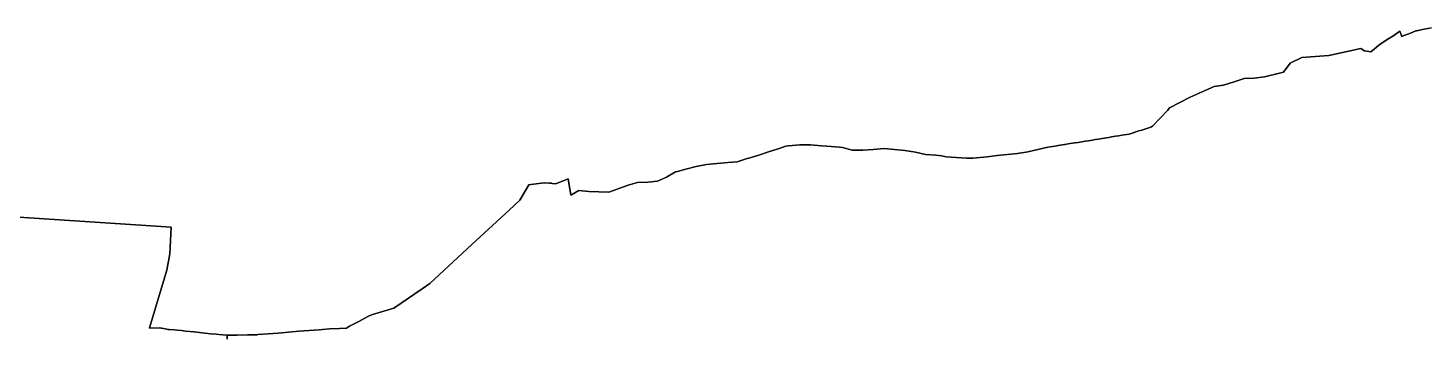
# Model space of a CAD drawing. Header units: inches. Extents: x 130170 to 284068, y 377793 to 804530.
# Drawn here: x 226370 to 231810, y 746464 to 747672 of the extents above; entities that cross this region are included whole.
import ezdxf

# ---------------------------------------------------------------- set-up
doc = ezdxf.new("R2010")
doc.units = ezdxf.units.IN
doc.header["$MEASUREMENT"] = 0
doc.layers.add('muni_il', color=7, linetype='Continuous')

msp = doc.modelspace()

# ---------------------------------------------------------------- linework, layer by layer
at = {"layer": 'muni_il'}
for points in [[(231834.8, 747672.3), (231805.5, 747667), (231776.1, 747661.3), (231773.8, 747660.9), (231761.8, 747656.1), (231746.4, 747649.8), (231727.4, 747642.4), (231719.4, 747639.1), (231718.4, 747642.9), (231715.9, 747649.2), (231711.9, 747659.1), (231683.6, 747640.7), (231662.5, 747627.3), (231641.1, 747613.2), (231634.7, 747609.5), (231599, 747579), (231574.3, 747583.6), (231559.7, 747591.6), (231435, 747565.3), (231330.4, 747556.5), (231285, 747535.2), (231258.3, 747499.7), (231247.6, 747496.9), (231184.7, 747481.9), (231144.5, 747476.4), (231104.8, 747474.6), (231066.6, 747462.5), (231024.9, 747449.1), (230989.1, 747443.9), (230895.3, 747402.3), (230814.9, 747360.3), (230807.5, 747352.2), (230748.1, 747289.6), (230744.6, 747286.3), (230733.5, 747282.7), (230706.6, 747274.4), (230695.3, 747270.9), (230687.5, 747268.5), (230668.8, 747262.7), (230657.2, 747258.8), (230628.7, 747254.3), (230617.4, 747252.4), (230604.1, 747250), (230589.3, 747247.5), (230578, 747245.4), (230552.4, 747241.1), (230538.5, 747238.9), (230525.7, 747236.9), (230514.7, 747235.1), (230498.8, 747232.3), (230485.7, 747230.5), (230479.8, 747229.8), (230459.5, 747226.1), (230447.3, 747224.3), (230445, 747224.2), (230420.1, 747220.1), (230408.3, 747218.2), (230406.3, 747217.8), (230380.8, 747213.7), (230368.2, 747211.7), (230340.9, 747207.2), (230301.5, 747198.4), (230262.7, 747189), (230222.8, 747183.5), (230143.1, 747174.8), (230104.5, 747170.4), (230049.4, 747165), (230024.7, 747164.4), (229944.8, 747170.6), (229926.7, 747173.5), (229905, 747176), (229865.1, 747179.6), (229825.5, 747188.7), (229784.7, 747194.6), (229703.5, 747202.6), (229661.1, 747199.1), (229620, 747195.9), (229579.7, 747196.4), (229541.5, 747206.3), (229529.3, 747208), (229480.4, 747212), (229460.2, 747213.3), (229416.4, 747216.3), (229404, 747216.5), (229375.1, 747217.2), (229331.5, 747212.8), (229320.5, 747211.2), (229291.5, 747201.6), (229252.9, 747189), (229215.4, 747177.1), (229176.6, 747165.2), (229170.8, 747163.1), (229130.9, 747151), (229094.7, 747147.3), (229053, 747144.5), (229012.3, 747139.5), (228971.2, 747132.8), (228931.4, 747121.6), (228898.5, 747112.8), (228891.3, 747111), (228856, 747090.9), (228821.1, 747075.4), (228783.6, 747070.7), (228743.8, 747070.4), (228707.1, 747059.6), (228632, 747032.4), (228553.5, 747035.4), (228514.9, 747039.2), (228484.3, 747020), (228473.5, 747083.8), (228445.1, 747073), (228424.3, 747065.1), (228410.5, 747066.6), (228408.5, 747066.8), (228400.4, 747067.3), (228379.9, 747068.3), (228327.6, 747062.6), (228320.3, 747061.4), (228285, 747000.6), (228243.3, 746962.7), (228098.8, 746829), (227934.6, 746675.9), (227905, 746656), (227794.1, 746580.5), (227707, 746554.6), (227693.7, 746547.8), (227658.6, 746528.3), (227622, 746509.9), (227609.7, 746502.7), (227583.6, 746501.2), (227544.1, 746499.3), (227517.4, 746497.8), (227504.4, 746496.4), (227424.7, 746490.1), (227344.7, 746483.2), (227304.7, 746479.9), (227265.1, 746477.3), (227262.4, 746477), (227224.8, 746476.2), (227184.9, 746475.6), (227145.1, 746474.9), (227145, 746474.9), (227113, 746478), (227102.9, 746478.8), (227080.3, 746480.9), (227047.9, 746484.7), (227017.1, 746487.6), (227016.2, 746487.7), (226983.5, 746491.3), (226967.9, 746492.7), (226951.9, 746494.2), (226941.1, 746495.3), (226919.9, 746497.4), (226915, 746497.8), (226911.3, 746498.2), (226890.9, 746502.3), (226888.4, 746502.8), (226880.5, 746503.8), (226843.3, 746503), (226843.4, 746503.3), (226911.3, 746728.2), (226921.8, 746792.1), (226928.2, 746896), (226076.2, 746951.3)], [(227145.9, 746459.4), (227145.3, 746469.1), (227145.1, 746474.9), (227184.9, 746475.6), (227224.8, 746476.2), (227262.4, 746477), (227265.1, 746477.3), (227304.7, 746479.9), (227344.7, 746483.2), (227424.7, 746490.1), (227504.4, 746496.4), (227517.4, 746497.8), (227544.1, 746499.3), (227583.6, 746501.2), (227609.7, 746502.7), (227622, 746509.9), (227658.6, 746528.3), (227693.7, 746547.8), (227707, 746554.6), (227794.1, 746580.5), (227905, 746656), (227934.6, 746675.9), (228098.8, 746829), (228243.3, 746962.7), (228285, 747000.6), (228320.3, 747061.4), (228320.3, 747061.4), (228327.6, 747062.6), (228379.9, 747068.3), (228400.4, 747067.3), (228408.5, 747066.8), (228410.5, 747066.6), (228424.3, 747065.1), (228445.1, 747073), (228473.5, 747083.8), (228484.3, 747020), (228514.9, 747039.2), (228553.5, 747035.4), (228632, 747032.4), (228707.1, 747059.6), (228743.8, 747070.4), (228783.6, 747070.7), (228821.1, 747075.4), (228856, 747090.9), (228891.3, 747111), (228898.5, 747112.8), (228931.4, 747121.6), (228971.2, 747132.8), (229012.3, 747139.5), (229053, 747144.5), (229094.7, 747147.3), (229130.9, 747151), (229170.8, 747163.1), (229176.6, 747165.2), (229215.4, 747177.1), (229252.9, 747189), (229291.5, 747201.6), (229320.5, 747211.2), (229331.5, 747212.8), (229375.1, 747217.2), (229404, 747216.5), (229416.4, 747216.3), (229460.2, 747213.3), (229480.4, 747212), (229529.3, 747208), (229541.5, 747206.3), (229579.7, 747196.4), (229620, 747195.9), (229661.1, 747199.1), (229703.5, 747202.6), (229784.7, 747194.6), (229825.5, 747188.7), (229865.1, 747179.6), (229905, 747176), (229926.7, 747173.5), (229944.8, 747170.6), (230024.7, 747164.4), (230049.4, 747165), (230104.5, 747170.4), (230143.1, 747174.8), (230222.8, 747183.5), (230262.7, 747189), (230301.5, 747198.4), (230340.9, 747207.2), (230368.2, 747211.7), (230380.8, 747213.7), (230406.3, 747217.8), (230408.3, 747218.2), (230420.1, 747220.1), (230445, 747224.2), (230447.3, 747224.3), (230459.5, 747226.1), (230479.8, 747229.8), (230485.7, 747230.5), (230498.8, 747232.3), (230514.7, 747235.1), (230525.7, 747236.9), (230538.5, 747238.9), (230552.4, 747241.1), (230578, 747245.4), (230589.3, 747247.5), (230604.1, 747250), (230617.4, 747252.4), (230628.7, 747254.3), (230657.2, 747258.8), (230668.8, 747262.7), (230687.5, 747268.5), (230695.3, 747270.9), (230706.6, 747274.4), (230733.5, 747282.7), (230744.6, 747286.3), (230748.1, 747289.6), (230807.5, 747352.2), (230814.9, 747360.3), (230895.3, 747402.3), (230989.1, 747443.9), (231024.9, 747449.1), (231066.6, 747462.5), (231104.8, 747474.6), (231144.5, 747476.4), (231184.7, 747481.9), (231247.6, 747496.9), (231258.3, 747499.7), (231285, 747535.2), (231330.4, 747556.5), (231435, 747565.3), (231559.7, 747591.6), (231574.3, 747583.6), (231599, 747579), (231634.7, 747609.5), (231641.1, 747613.2), (231662.5, 747627.3), (231683.6, 747640.7), (231711.9, 747659.1), (231715.9, 747649.2), (231718.4, 747642.9), (231719.4, 747639.1), (231727.4, 747642.4), (231746.4, 747649.8), (231761.8, 747656.1), (231773.8, 747660.9), (231776.1, 747661.3), (231805.5, 747667), (231834.8, 747672.3)], [(226076.2, 746951.3), (226928.2, 746896), (226921.8, 746792.1), (226911.3, 746728.2), (226843.4, 746503.3), (226843.3, 746503), (226880.5, 746503.8), (226888.4, 746502.8), (226890.9, 746502.3), (226911.3, 746498.2), (226915, 746497.8), (226919.9, 746497.4), (226941.1, 746495.3), (226951.9, 746494.2), (226967.9, 746492.7), (226983.5, 746491.3), (227016.2, 746487.7), (227017.1, 746487.6), (227047.9, 746484.7), (227080.3, 746480.9), (227102.9, 746478.8), (227113, 746478), (227145, 746474.9), (227145.1, 746474.9), (227145.3, 746469.1), (227145.9, 746459.4)]]:
    msp.add_lwpolyline(points, dxfattribs=at)

doc.saveas('drawing.dxf')
